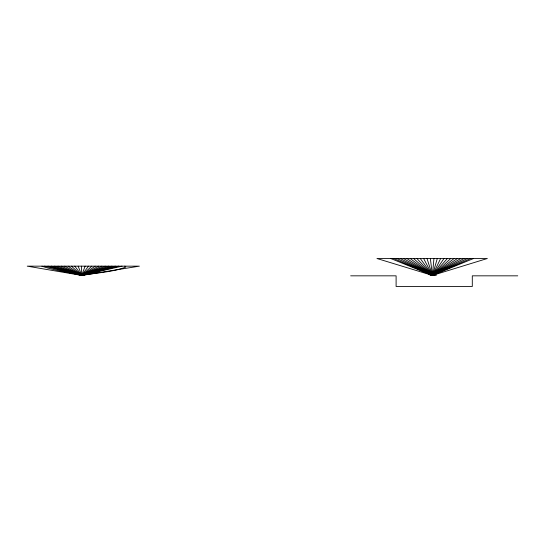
<?xml version="1.0" encoding="UTF-8"?>
<svg xmlns="http://www.w3.org/2000/svg" width="545" height="545" viewBox="0 0 545 545"><rect width="100%" height="100%" fill="white"/><g stroke="black" fill="none" stroke-linecap="round" stroke-linejoin="round"><path stroke-width="0.82" d="M433.936 258.507L432.403 275.416L376.963 258.507L487.325 258.507L432.403 275.416L390.738 258.507M437.294 258.507L432.403 275.416L393.647 258.507M85.102 266.158L81.702 275.416L27.25 266.158L139.37 266.158L81.702 275.416C69.16 272.35 52.736 270.116 41.904 266.158M440.653 258.507L432.403 275.416L396.951 258.507M444.005 258.507L432.403 275.416L400.255 258.507M88.46 266.158L81.702 275.416L44.581 266.158M447.363 258.507L432.403 275.416L403.566 258.507M450.708 258.507L432.403 275.416L406.897 258.507M91.819 266.158L81.702 275.416L47.94 266.158M454.053 258.507L432.403 275.416L410.235 258.507M95.177 266.158L81.702 275.416L51.298 266.158M457.391 258.507L432.403 275.416L413.58 258.507M460.723 258.507L432.403 275.416L416.925 258.507M98.536 266.158L81.702 275.416L54.657 266.158M464.04 258.507L432.403 275.416L420.284 258.507M467.338 258.507L432.403 275.416L423.635 258.507M101.895 266.158L81.702 275.416L58.015 266.158M470.642 258.507L432.403 275.416L426.994 258.507M473.557 258.507L432.403 275.416L430.352 258.507M105.253 266.158L81.702 275.416L61.374 266.158M108.612 266.158L81.702 275.416L64.732 266.158M111.97 266.158L81.702 275.416L68.084 266.158M115.329 266.158L81.702 275.416L71.443 266.158M118.687 266.158L81.702 275.416L74.801 266.158M122.046 266.158L81.702 275.416L78.16 266.158M430.053 275.416L436.266 275.416M350.66 275.831L396.106 275.831L396.106 286.493L472.297 286.493L472.297 275.831L517.75 275.831M81.518 266.158L81.702 275.416C96.281 272.766 111.65 272.323 125.602 267.166A1.867 0.722 3.8 0 0 124.723 266.158"/></g></svg>
